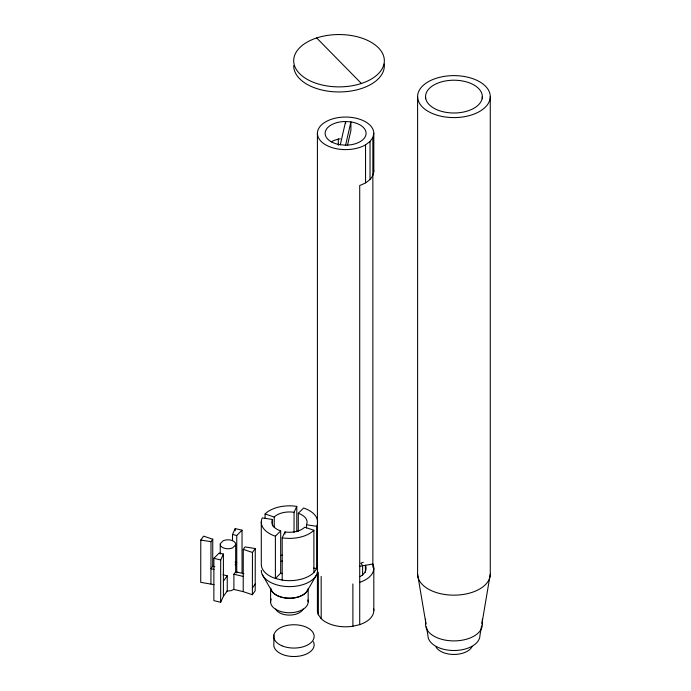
<?xml version="1.0" encoding="UTF-8"?>
<svg xmlns="http://www.w3.org/2000/svg" width="691" height="691" viewBox="0 0 691 691"><rect width="100%" height="100%" fill="white"/><g stroke="black" fill="none" stroke-linecap="round" stroke-linejoin="round"><path stroke-width="1.04" d="M223.4 596.368L223.418 554.07L219.168 553.059L213.882 558.328L213.864 600.643L220.662 602.267L223.4 596.368L227.253 591.012L227.253 575.793L223.003 574.774M220.662 602.267L220.688 559.952L223.418 554.07M373.658 608.823A28.201 16.282 0 0 1 359.717 624.621L352.911 626.245A28.201 16.282 0 0 1 321.194 618.661L318.37 614.731L318.344 572.45M214.055 569.453L210.954 568.719L212.716 566.266L212.759 539.205L203.603 536.147L200.787 540.068L200.727 582.332L214.046 584.664M212.759 539.205L210.997 541.658L210.936 583.912M243.215 591.634L243.275 549.38L245.037 546.927L255.273 548.524L255.186 590.779L252.37 594.709L243.215 591.634L233.895 589.432L230.932 590.71L226.942 591.012M252.37 594.709L252.457 552.455L255.273 548.524M362.594 575.517L362.594 565.601L360.832 563.148L363.354 562.31M481.558 625.891L479.934 635.495A25.999 15.012 0 0 1 453.935 650.507A25.999 15.012 0 0 1 427.936 635.495L426.477 626.849M482.016 623.144L490.273 574.186L490.273 96.602A36.338 20.98 0 0 0 435.762 78.437A36.338 20.98 0 0 0 435.762 114.775A36.338 20.98 0 0 0 490.273 96.602M340.309 144.756L345.612 121.504L350.916 121.91A20.488 11.825 0 0 1 365.919 134.875A20.488 11.825 0 0 1 345.612 145.162L340.309 144.756A20.488 11.825 0 0 1 325.306 131.791A20.488 11.825 0 0 1 345.612 121.504L345.612 123.62M345.612 145.162L350.916 121.91L350.916 130.366L347.461 145.533M372.855 137.544L373.814 133.328A28.201 16.282 0 0 0 338.314 117.608A28.201 16.282 0 0 0 321.194 141.474A28.201 16.282 0 0 0 365.556 144.842L370.039 141.474L372.855 137.544L372.855 567.19M373.814 133.328L373.814 171.394C373.27 178.874 366.1 183.21 359.717 185.49L359.717 624.621M232.496 540.725L232.496 534.488L235.225 528.58L242.031 530.204L242.049 572.45M235.657 544.862L232.686 547.842A7.765 4.483 0 0 1 220.256 544.862M235.657 571.932L233.895 574.204L233.895 589.432M282.187 580.103L282.187 537.84L284.925 531.94A17.62 10.175 0 0 0 304.74 527.198L313.895 530.256L313.895 572.519A28.193 16.273 0 0 1 282.187 580.103L275.389 578.471A28.193 16.273 0 0 1 261.293 564.374L261.293 522.111M294.046 532.364L294.046 512.29L296.785 506.391A28.193 16.273 0 0 0 265.068 513.974L265.068 518.207M316.711 574.541L307.642 590.183A18.795 10.849 0 0 1 289.486 598.225A18.795 10.849 0 0 1 271.33 590.183L262.252 574.541M223.4 581.174L227.253 575.793M235.113 564.849L236.763 562.543L235.061 562.137M252.396 587.963L255.212 584.033M313.895 572.519L316.711 568.589A28.193 16.273 0 0 0 317.635 565.229M236.763 572.917L236.745 535.508L242.031 530.204M275.389 536.207L280.676 530.921A17.62 10.175 0 0 1 272.461 519.485L262.252 517.904A28.193 16.273 0 0 0 275.389 536.207L275.389 578.471L280.676 573.185L280.676 530.921M298.296 531.267L298.296 513.309L303.582 508.023A28.193 16.273 0 0 1 317.635 521.264M359.493 566.335L372.855 564.02A28.201 16.282 0 0 1 359.717 582.332M298.296 513.309A17.62 10.175 0 0 1 306.502 524.745L316.711 526.326L316.711 568.589L313.654 568.114M200.787 540.068L210.997 541.658M232.496 534.488L236.745 535.508M280.676 573.185L282.377 573.599M213.882 558.328L220.688 559.952M212.716 566.266L214.78 566.758M235.657 571.751L243.94 573.729M233.895 574.204L243.215 576.432M265.068 513.974L274.223 517.032A17.62 10.175 0 0 1 294.046 512.29M243.275 549.38L252.457 552.455M316.668 37.953A45.321 26.163 0 0 1 384.343 60.92A45.321 26.163 0 0 1 316.055 83.274A45.321 26.163 0 0 1 316.668 37.953L361.376 83.473M373.434 169.71L373.814 171.394M417.597 96.602L417.597 574.186L426.01 624.059M352.876 583.955L352.911 626.245M321.16 576.372L321.194 618.661M235.225 528.58L235.234 530.697M482.327 96.602A28.391 16.394 0 0 1 439.735 110.802A28.391 16.394 0 0 1 439.735 82.41A28.391 16.394 0 0 1 482.327 96.602L482.327 98.761M482.327 619.162L482.327 624.517M425.544 96.602L425.544 98.761M425.544 619.162L425.544 624.517M373.814 568.227L373.814 610.516M370.039 141.474L370.039 179.53M365.556 144.842L365.556 182.908M365.401 572.26L365.401 565.169A20.488 11.825 0 0 1 360.097 576.596M338.314 138.831L338.314 145.291M317.411 133.328L317.411 610.516A28.201 16.282 0 0 0 318.37 614.731M308.177 588.421L308.177 601.887M306.502 524.745L306.502 527.976M296.785 506.391L296.785 531.75M284.925 531.94L284.925 534.057M274.223 517.032L274.223 527.596M273.886 635.072L273.886 643.528A20.203 11.661 0 0 0 295.601 656.485A20.203 11.661 0 0 0 313.377 641.663M272.461 519.485L272.461 525.825M270.604 588.274L270.604 601.887M235.657 572.243L235.657 543.696A7.765 4.483 0 0 0 223.228 540.725L220.256 543.696L220.256 554.104M482.171 622.798A28.391 16.394 0 0 1 453.935 640.903A28.391 16.394 0 0 1 425.699 622.798M490.273 574.186A36.338 20.98 0 0 1 453.935 595.167A36.338 20.98 0 0 1 417.597 574.186M472.221 646.361A18.925 10.926 0 0 1 454.548 654.455A18.925 10.926 0 0 1 436.012 647.035M331.127 141.888A20.488 11.825 0 0 1 340.309 138.822M384.239 64.047A45.321 26.163 0 0 1 340.361 91.938A45.321 26.163 0 0 1 293.701 65.585M303.116 609.03A14.209 8.197 0 0 1 289.391 615.102A14.209 8.197 0 0 1 275.666 609.03M307.884 600.004A18.787 10.849 0 0 1 288.57 612.727A18.787 10.849 0 0 1 271.243 599.088M307.538 590.192A18.787 10.849 0 0 1 302.675 595.055L298.78 596.843L294.331 597.905A18.778 10.84 0.8 0 1 270.682 588.179M317.635 571.172A28.193 16.273 0 0 1 288.752 586.599A28.193 16.273 0 0 1 261.293 570.325M280.676 561.515A17.62 10.175 0 0 1 282.317 561.032M280.676 555.573A17.62 10.175 0 0 1 282.317 555.089M317.635 522.966A28.193 16.273 0 0 1 316.711 526.326M313.895 530.256A28.193 16.273 0 0 1 282.187 537.84M281.919 645.774A20.203 11.661 0 0 0 314.016 637.741A20.203 11.661 0 0 0 285.919 625.709A20.203 11.661 0 0 0 281.919 645.774"/></g></svg>
